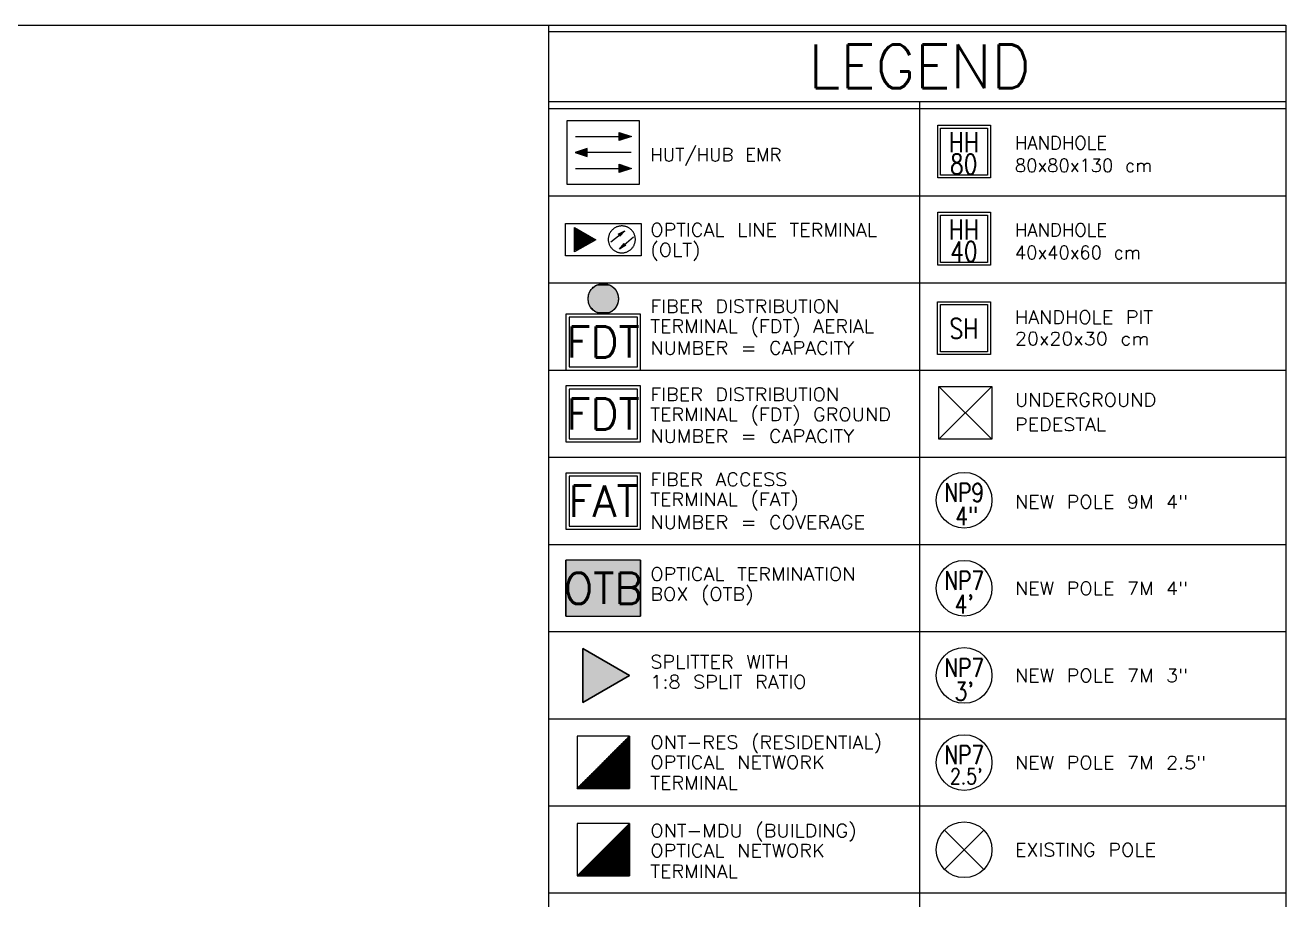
# Model space of a CAD drawing. Extents: x 2091.8 to 2122.7, y 1552.4 to 1562.7.
# Drawn here: x 2119.197 to 2122.715, y 1560.271 to 1562.712 of the extents above; entities that cross this region are included whole.
import ezdxf
from ezdxf.enums import TextEntityAlignment as Align

# ---------------------------------------------------------------- set-up
doc = ezdxf.new("R2010")
doc.units = 0
doc.layers.get('0').update_dxf_attribs({"linetype": 'CONTINUOUS'})
for name, color, linetype in [('EXT_POLE', 1, 'CONTINUOUS'), ('FAT', 30, 'CONTINUOUS'), ('FDT', 1, 'CONTINUOUS'), ('HH_PIT_40X40X60_CM', 5, 'CONTINUOUS'), ('HH_PIT_80X80X130_CM', 5, 'CONTINUOUS'), ('HUB', 1, 'CONTINUOUS'), ('NEW_POLE_7M_2_5INCH', 212, 'CONTINUOUS'), ('NEW_POLE_7M_4_INCHES_', 3, 'CONTINUOUS'), ('NEW_POLE_9M_4INCH', 1, 'CONTINUOUS'), ('NEW_POLE_HC', 4, 'CONTINUOUS'), ('OLT', 1, 'CONTINUOUS'), ('OTB', 5, 'CONTINUOUS'), ('PEDESTAL', 3, 'CONTINUOUS'), ('SPLITER', 5, 'CONTINUOUS'), ('TITLE_BLOCK', 7, 'CONTINUOUS')]:
    doc.layers.add(name, color=color, linetype=linetype)
doc.styles.add('JUDUL', font='txt.shx', dxfattribs={"width": 0.8, "height": 2.5})
doc.styles.get("Standard").update_dxf_attribs({"font": 'txt.shx'})
doc.styles.add('TITLE_BLOCK_2', font='txt.shx')
doc.styles.add('TITLE_BLOCK_3', font='txt.shx')

# ---------------------------------------------------------------- blocks, each defined once
blk = doc.blocks.new('*X22')
at = {"color": 0}
for p, q in [((1.29, 0.96), (1.29, 1.6)), ((1.32, 0.97), (1.32, 1.59)), ((1.35, 0.98), (1.35, 1.58)), ((1.39, 0.99), (1.39, 1.57)), ((1.42, 1), (1.42, 1.56)), ((1.45, 1.01), (1.45, 1.55)), ((1.48, 1.02), (1.48, 1.54)), ((1.51, 1.03), (1.51, 1.53)), ((1.55, 1.04), (1.55, 1.52)), ((1.58, 1.05), (1.58, 1.51)), ((1.61, 1.06), (1.61, 1.49)), ((1.64, 1.07), (1.64, 1.48)), ((1.67, 1.08), (1.67, 1.47)), ((1.7, 1.09), (1.7, 1.46)), ((1.74, 1.1), (1.74, 1.45)), ((1.77, 1.11), (1.77, 1.44)), ((1.8, 1.12), (1.8, 1.43)), ((1.83, 1.13), (1.83, 1.42)), ((1.86, 1.14), (1.86, 1.41)), ((1.89, 1.16), (1.89, 1.4)), ((1.93, 1.17), (1.93, 1.39)), ((1.96, 1.18), (1.96, 1.38)), ((1.99, 1.19), (1.99, 1.37)), ((2.02, 1.2), (2.02, 1.36)), ((2.05, 1.21), (2.05, 1.35)), ((2.08, 1.22), (2.08, 1.33)), ((2.12, 1.23), (2.12, 1.32)), ((2.15, 1.24), (2.15, 1.31)), ((2.18, 1.25), (2.18, 1.3)), ((2.21, 1.26), (2.21, 1.29)), ((2.24, 1.27), (2.24, 1.28))]:
    blk.add_line(p, q, dxfattribs=at)
blk = doc.blocks.new('*X23')
at = {"color": 0}
for p, q in [((1.29, -1.6), (1.29, -0.96)), ((1.32, -1.59), (1.32, -0.97)), ((1.35, -1.58), (1.35, -0.98)), ((1.39, -1.57), (1.39, -0.99)), ((1.42, -1.56), (1.42, -1)), ((1.45, -1.55), (1.45, -1.01)), ((1.48, -1.54), (1.48, -1.02)), ((1.51, -1.53), (1.51, -1.03)), ((1.55, -1.52), (1.55, -1.04)), ((1.58, -1.51), (1.58, -1.05)), ((1.61, -1.5), (1.61, -1.06)), ((1.64, -1.49), (1.64, -1.08)), ((1.67, -1.48), (1.67, -1.09)), ((1.7, -1.47), (1.7, -1.1)), ((1.74, -1.46), (1.74, -1.11)), ((1.77, -1.45), (1.77, -1.12)), ((1.8, -1.44), (1.8, -1.13)), ((1.83, -1.42), (1.83, -1.14)), ((1.86, -1.41), (1.86, -1.15)), ((1.89, -1.4), (1.89, -1.16)), ((1.93, -1.39), (1.93, -1.17)), ((1.96, -1.38), (1.96, -1.18)), ((1.99, -1.37), (1.99, -1.19)), ((2.02, -1.36), (2.02, -1.2)), ((2.05, -1.35), (2.05, -1.21)), ((2.08, -1.34), (2.08, -1.22)), ((2.12, -1.33), (2.12, -1.24)), ((2.15, -1.32), (2.15, -1.25)), ((2.18, -1.31), (2.18, -1.26)), ((2.21, -1.3), (2.21, -1.27)), ((2.24, -1.29), (2.24, -1.28))]:
    blk.add_line(p, q, dxfattribs=at)
blk = doc.blocks.new('*X24')
at = {"color": 0}
for p, q in [((-2.23, -0.01), (-2.23, 0.01)), ((-2.2, -0.02), (-2.2, 0.02)), ((-2.17, -0.03), (-2.17, 0.03)), ((-2.14, -0.04), (-2.14, 0.04)), ((-2.11, -0.05), (-2.11, 0.05)), ((-2.07, -0.06), (-2.07, 0.06)), ((-2.04, -0.07), (-2.04, 0.07)), ((-2.01, -0.08), (-2.01, 0.09)), ((-1.98, -0.09), (-1.98, 0.1)), ((-1.95, -0.1), (-1.95, 0.11)), ((-1.92, -0.11), (-1.92, 0.12)), ((-1.88, -0.12), (-1.88, 0.13)), ((-1.85, -0.13), (-1.85, 0.14)), ((-1.82, -0.14), (-1.82, 0.15)), ((-1.79, -0.15), (-1.79, 0.16)), ((-1.76, -0.16), (-1.76, 0.17)), ((-1.73, -0.17), (-1.73, 0.18)), ((-1.69, -0.18), (-1.69, 0.19)), ((-1.66, -0.2), (-1.66, 0.2)), ((-1.63, -0.21), (-1.63, 0.21)), ((-1.6, -0.22), (-1.6, 0.22)), ((-1.57, -0.23), (-1.57, 0.23)), ((-1.53, -0.24), (-1.53, 0.24)), ((-1.5, -0.25), (-1.5, 0.26)), ((-1.47, -0.26), (-1.47, 0.27)), ((-1.44, -0.27), (-1.44, 0.28)), ((-1.41, -0.28), (-1.41, 0.29)), ((-1.38, -0.29), (-1.38, 0.3)), ((-1.34, -0.3), (-1.34, 0.31)), ((-1.31, -0.31), (-1.31, 0.32))]:
    blk.add_line(p, q, dxfattribs=at)
blk = doc.blocks.new('HUT-HUB')
at = {"color": 0, "linetype": 'ByBlock'}
for p, q in [((-2.23, 1.27), (1.28, 1.27)), ((2.23, 0), (-1.28, 0)), ((-2.23, -1.28), (1.28, -1.28))]:
    blk.add_line(p, q, dxfattribs=at)
at = {"color": 0, "linetype": 'ByBlock', "flags": 128}
blk.add_lwpolyline([(-2.89, 2.57), (2.89, 2.57), (2.89, -2.57), (-2.89, -2.57), (-2.89, 2.57)], dxfattribs=at)
at = {"color": 0, "linetype": 'ByBlock'}
for points in [[(1.28, 0.96), (1.28, 1.6), (2.26, 1.27)], [(-1.28, -0.32), (-1.28, 0.33), (-2.26, 0)], [(1.28, -1.6), (1.28, -0.95), (2.26, -1.28)]]:
    blk.add_lwpolyline(points, close=True, dxfattribs=at)
at = {"color": 0, "linetype": 'CONTINUOUS'}
for name in ['*X22', '*X24', '*X23']:
    blk.add_blockref(name, (0, 0), dxfattribs=at)
blk = doc.blocks.new('*U93')
at = {"layer": 'OTB', "linetype": 'CONTINUOUS'}
for p, q in [((2151.1532, 1560.8955), (2151.1532, 1561.156)), ((2151.5005, 1561.156), (2151.5005, 1560.8955))]:
    blk.add_line(p, q, dxfattribs=at)
at = {"layer": 'OTB', "linetype": 'CONTINUOUS', "extrusion": (0, 0, -1)}
for points in [[(-2151.1532, 1561.156), (-2151.5005, 1560.8955), (-2151.1532, 1560.8955)], [(-2151.1532, 1561.156), (-2151.5005, 1561.156), (-2151.5005, 1560.8955)]]:
    blk.add_solid(points, dxfattribs=at)
blk = doc.blocks.new('OLT-SUB_2')
at = {"color": 0, "linetype": 'ByBlock'}
for p, q in [((-2.22, -2.47), (-2.22, 2.51)), ((-1.99, -2.34), (-1.99, 2.38)), ((-1.79, -2.22), (-1.79, 2.27)), ((-1.59, -2.11), (-1.6, 2.15)), ((-1.37, -1.98), (-1.37, 2.03)), ((-1.15, -1.85), (-1.15, 1.9)), ((-0.91, -1.72), (-0.91, 1.77)), ((-0.7, -1.59), (-0.7, 1.64)), ((-0.49, -1.47), (-0.49, 1.52)), ((-0.27, -1.35), (-0.27, 1.4)), ((-0.01, -1.2), (-0.01, 1.25)), ((0.24, -1.06), (0.24, 1.11)), ((0.5, -0.9), (0.5, 0.96)), ((0.73, -0.77), (0.73, 0.82)), ((0.98, -0.63), (0.98, 0.68)), ((1.19, -0.51), (1.19, 0.56)), ((1.43, -0.37), (1.43, 0.43)), ((1.62, -0.26), (1.62, 0.32)), ((1.82, -0.14), (1.82, 0.2))]:
    blk.add_line(p, q, dxfattribs=at)
at = {"color": 0, "linetype": 'ByBlock', "flags": 128}
for points in [[(-2.66, -3.05), (-2.66, 3.05), (2.66, 0), (-2.66, -3.05)], [(-2.42, -2.59), (-2.43, 2.63), (2.12, 0.03), (-2.42, -2.59)], [(-2.42, -2.59), (-2.43, 2.63), (2.12, 0.03), (-2.42, -2.59)]]:
    blk.add_lwpolyline(points, dxfattribs=at)
blk = doc.blocks.new('OLT-SUB')
at = {"color": 0, "linetype": 'ByBlock', "flags": 128}
for points in [[(-2.77, -0.62), (0.75, 2.18), (-0.5, 0.82), (-0.4, 1.27), (-0.88, 1.28), (0.75, 2.18)], [(2.92, 0.55), (-0.61, -2.45), (0.59, -1.03), (0.5, -1.5), (0.99, -1.48), (-0.61, -2.45)]]:
    blk.add_lwpolyline(points, dxfattribs=at)
at = {"color": 0, "linetype": 'ByBlock'}
blk.add_polyline3d([(-3.39, 0, 0), (-3.39, -0.17, 0), (-3.38, -0.33, 0), (-3.36, -0.49, 0), (-3.33, -0.66, 0), (-3.29, -0.82, 0), (-3.25, -0.98, 0), (-3.19, -1.14, 0), (-3.13, -1.29, 0), (-3.07, -1.44, 0), (-2.99, -1.59, 0), (-2.91, -1.73, 0), (-2.82, -1.87, 0), (-2.72, -2.01, 0), (-2.62, -2.14, 0), (-2.51, -2.26, 0), (-2.4, -2.38, 0), (-2.28, -2.5, 0), (-2.15, -2.6, 0), (-2.02, -2.71, 0), (-1.88, -2.8, 0), (-1.74, -2.89, 0), (-1.6, -2.97, 0), (-1.45, -3.05, 0), (-1.3, -3.11, 0), (-1.14, -3.17, 0), (-0.98, -3.22, 0), (-0.82, -3.27, 0), (-0.66, -3.3, 0), (-0.5, -3.33, 0), (-0.33, -3.35, 0), (-0.17, -3.36, 0), (0, -3.37, 0), (0.17, -3.36, 0), (0.33, -3.35, 0), (0.5, -3.33, 0), (0.66, -3.3, 0), (0.82, -3.27, 0), (0.98, -3.22, 0), (1.14, -3.17, 0), (1.3, -3.11, 0), (1.45, -3.05, 0), (1.6, -2.97, 0), (1.74, -2.89, 0), (1.88, -2.8, 0), (2.02, -2.71, 0), (2.15, -2.6, 0), (2.28, -2.5, 0), (2.4, -2.38, 0), (2.51, -2.26, 0), (2.62, -2.14, 0), (2.72, -2.01, 0), (2.82, -1.87, 0), (2.91, -1.73, 0), (2.99, -1.59, 0), (3.07, -1.44, 0), (3.13, -1.29, 0), (3.19, -1.14, 0), (3.24, -0.98, 0), (3.29, -0.82, 0), (3.33, -0.66, 0), (3.35, -0.49, 0), (3.37, -0.33, 0), (3.39, -0.17, 0), (3.39, 0, 0), (3.39, 0.16, 0), (3.37, 0.33, 0), (3.35, 0.49, 0), (3.33, 0.66, 0), (3.29, 0.82, 0), (3.24, 0.98, 0), (3.19, 1.13, 0), (3.13, 1.29, 0), (3.07, 1.44, 0), (2.99, 1.59, 0), (2.91, 1.73, 0), (2.82, 1.87, 0), (2.72, 2.01, 0), (2.62, 2.14, 0), (2.51, 2.26, 0), (2.4, 2.38, 0), (2.28, 2.5, 0), (2.15, 2.6, 0), (2.02, 2.71, 0), (1.88, 2.8, 0), (1.74, 2.89, 0), (1.6, 2.97, 0), (1.45, 3.04, 0), (1.3, 3.11, 0), (1.14, 3.17, 0), (0.98, 3.22, 0), (0.82, 3.27, 0), (0.66, 3.3, 0), (0.5, 3.33, 0), (0.33, 3.35, 0), (0.17, 3.36, 0), (0, 3.37, 0), (-0.17, 3.36, 0), (-0.33, 3.35, 0), (-0.5, 3.33, 0), (-0.66, 3.3, 0), (-0.82, 3.27, 0), (-0.98, 3.22, 0), (-1.14, 3.17, 0), (-1.3, 3.11, 0), (-1.45, 3.04, 0), (-1.6, 2.97, 0), (-1.74, 2.89, 0), (-1.88, 2.8, 0), (-2.02, 2.71, 0), (-2.15, 2.6, 0), (-2.28, 2.5, 0), (-2.4, 2.38, 0), (-2.51, 2.26, 0), (-2.62, 2.14, 0), (-2.72, 2.01, 0), (-2.82, 1.87, 0), (-2.91, 1.73, 0), (-2.99, 1.59, 0), (-3.07, 1.44, 0), (-3.13, 1.29, 0), (-3.19, 1.13, 0), (-3.25, 0.98, 0), (-3.29, 0.82, 0), (-3.33, 0.66, 0), (-3.36, 0.49, 0), (-3.38, 0.33, 0), (-3.39, 0.16, 0), (-3.39, 0, 0)], dxfattribs=at)
blk = doc.blocks.new('OLT')
at = {"color": 0, "linetype": 'ByBlock', "flags": 128}
blk.add_lwpolyline([(3.05, -1.29), (-3.04, -1.29), (-3.04, 1.29), (3.04, 1.3), (3.05, -1.29)], dxfattribs=at)
at = {"color": 0, "linetype": 'ByBlock', "xscale": 0.3209154630485656, "yscale": 0.3209154630531136, "zscale": 0.3209154630530908}
for name, p in [('OLT-SUB', (1.49, 0.02)), ('OLT-SUB_2', (-1.45, -0.01))]:
    blk.add_blockref(name, p, dxfattribs=at)
blk = doc.blocks.new('*U43')
at = {"layer": 'SPLITER', "color": 5, "linetype": 'CONTINUOUS'}
for p, q in [((0, 2.17), (3.75, 0)), ((0, 0), (0, 2.17)), ((3.75, 0), (0, -2.17)), ((0, -2.17), (0, 0))]:
    blk.add_line(p, q, dxfattribs=at)
at = {"layer": 'SPLITER', "color": 5, "linetype": 'CONTINUOUS', "extrusion": (0, 0, -1)}
for points in [[(0, 2.17), (-3.75, 0), (0, 0)], [(0, 0), (-3.75, 0), (0, -2.17)]]:
    blk.add_solid(points, dxfattribs=at)
blk = doc.blocks.new('*U44')
at = {"layer": 'SPLITER', "color": 2, "linetype": 'CONTINUOUS'}
for p, q in [((0, 2.17), (3.75, 0)), ((0, 0), (0, 2.17)), ((3.75, 0), (0, -2.17)), ((0, -2.17), (0, 0))]:
    blk.add_line(p, q, dxfattribs=at)
at = {"layer": 'SPLITER', "color": 2, "linetype": 'CONTINUOUS', "extrusion": (0, 0, -1)}
for points in [[(0, 2.17), (-3.75, 0), (0, 0)], [(0, 0), (-3.75, 0), (0, -2.17)]]:
    blk.add_solid(points, dxfattribs=at)
blk = doc.blocks.new('*U42')
at = {"layer": 'SPLITER', "color": 5, "linetype": 'ByBlock'}
blk.add_lwpolyline([(3.75, 0), (0, 2.17), (0, -2.17)], close=True, dxfattribs=at)
at = {"layer": 'SPLITER', "color": 2, "linetype": 'ByBlock'}
blk.add_lwpolyline([(3.75, 0), (0, 2.17), (0, -2.17)], close=True, dxfattribs=at)
at = {"layer": 'SPLITER', "color": 5, "linetype": 'CONTINUOUS'}
blk.add_blockref('*U43', (0, 0), dxfattribs=at)
at = {"layer": 'SPLITER', "color": 2, "linetype": 'CONTINUOUS'}
blk.add_blockref('*U44', (0, 0), dxfattribs=at)
blk = doc.blocks.new('*X39')
at = {"color": 0}
for p, q in [((2.04, -2.1), (2.04, 2.04)), ((2.07, -2.1), (2.07, 2.07)), ((1.02, -2.1), (1.02, 1.02)), ((1.05, -2.1), (1.05, 1.05)), ((1.09, -2.1), (1.09, 1.09)), ((1.12, -2.1), (1.12, 1.12)), ((1.15, -2.1), (1.15, 1.15)), ((1.18, -2.1), (1.18, 1.18)), ((1.21, -2.1), (1.21, 1.21)), ((1.24, -2.1), (1.24, 1.24)), ((1.28, -2.1), (1.28, 1.28)), ((1.31, -2.1), (1.31, 1.31)), ((1.34, -2.1), (1.34, 1.34)), ((1.37, -2.1), (1.37, 1.37)), ((1.4, -2.1), (1.4, 1.4)), ((1.43, -2.1), (1.43, 1.43)), ((1.47, -2.1), (1.47, 1.47)), ((1.5, -2.1), (1.5, 1.5)), ((1.53, -2.1), (1.53, 1.53)), ((1.56, -2.1), (1.56, 1.56)), ((1.59, -2.1), (1.59, 1.59)), ((1.63, -2.1), (1.63, 1.63)), ((1.66, -2.1), (1.66, 1.66)), ((1.69, -2.1), (1.69, 1.69)), ((1.72, -2.1), (1.72, 1.72)), ((1.75, -2.1), (1.75, 1.75)), ((1.78, -2.1), (1.78, 1.78)), ((1.82, -2.1), (1.82, 1.82)), ((1.85, -2.1), (1.85, 1.85)), ((1.88, -2.1), (1.88, 1.88)), ((1.91, -2.1), (1.91, 1.91)), ((1.94, -2.1), (1.94, 1.94)), ((1.97, -2.1), (1.97, 1.97)), ((2.01, -2.1), (2.01, 2.01)), ((0.01, -2.1), (0.01, 0.01)), ((0.04, -2.1), (0.04, 0.04)), ((0.07, -2.1), (0.07, 0.07)), ((0.1, -2.1), (0.1, 0.1)), ((0.13, -2.1), (0.13, 0.13)), ((0.16, -2.1), (0.16, 0.16)), ((0.2, -2.1), (0.2, 0.2)), ((0.23, -2.1), (0.23, 0.23)), ((0.26, -2.1), (0.26, 0.26)), ((0.29, -2.1), (0.29, 0.29)), ((0.32, -2.1), (0.32, 0.32)), ((0.36, -2.1), (0.36, 0.36)), ((0.39, -2.1), (0.39, 0.39)), ((0.42, -2.1), (0.42, 0.42)), ((0.45, -2.1), (0.45, 0.45)), ((0.48, -2.1), (0.48, 0.48)), ((0.51, -2.1), (0.51, 0.51)), ((0.55, -2.1), (0.55, 0.55)), ((0.58, -2.1), (0.58, 0.58)), ((0.61, -2.1), (0.61, 0.61)), ((0.64, -2.1), (0.64, 0.64)), ((0.67, -2.1), (0.67, 0.67)), ((0.7, -2.1), (0.7, 0.7)), ((0.74, -2.1), (0.74, 0.74)), ((0.77, -2.1), (0.77, 0.77)), ((0.8, -2.1), (0.8, 0.8)), ((0.83, -2.1), (0.83, 0.83)), ((0.86, -2.1), (0.86, 0.86)), ((0.9, -2.1), (0.9, 0.9)), ((0.93, -2.1), (0.93, 0.93)), ((0.96, -2.1), (0.96, 0.96)), ((0.99, -2.1), (0.99, 0.99)), ((-1.01, -2.1), (-1.01, -1.01)), ((-0.98, -2.1), (-0.98, -0.98)), ((-0.95, -2.1), (-0.95, -0.95)), ((-0.91, -2.1), (-0.91, -0.91)), ((-0.88, -2.1), (-0.88, -0.88)), ((-0.85, -2.1), (-0.85, -0.85)), ((-0.82, -2.1), (-0.82, -0.82)), ((-0.79, -2.1), (-0.79, -0.79)), ((-0.76, -2.1), (-0.76, -0.76)), ((-0.72, -2.1), (-0.72, -0.72)), ((-0.69, -2.1), (-0.69, -0.69)), ((-0.66, -2.1), (-0.66, -0.66)), ((-0.63, -2.1), (-0.63, -0.63)), ((-0.6, -2.1), (-0.6, -0.6)), ((-0.57, -2.1), (-0.57, -0.57)), ((-0.53, -2.1), (-0.53, -0.53)), ((-0.5, -2.1), (-0.5, -0.5)), ((-0.47, -2.1), (-0.47, -0.47)), ((-0.44, -2.1), (-0.44, -0.44)), ((-0.41, -2.1), (-0.41, -0.41)), ((-0.37, -2.1), (-0.37, -0.37)), ((-0.34, -2.1), (-0.34, -0.34)), ((-0.31, -2.1), (-0.31, -0.31)), ((-0.28, -2.1), (-0.28, -0.28)), ((-0.25, -2.1), (-0.25, -0.25)), ((-0.22, -2.1), (-0.22, -0.22)), ((-0.18, -2.1), (-0.18, -0.18)), ((-0.15, -2.1), (-0.15, -0.15)), ((-0.12, -2.1), (-0.12, -0.12)), ((-0.09, -2.1), (-0.09, -0.09)), ((-0.06, -2.1), (-0.06, -0.06)), ((-0.03, -2.1), (-0.03, -0.03)), ((-1.99, -2.1), (-1.99, -1.99)), ((-1.96, -2.1), (-1.96, -1.96)), ((-1.93, -2.1), (-1.93, -1.93)), ((-1.9, -2.1), (-1.9, -1.9)), ((-1.87, -2.1), (-1.87, -1.87)), ((-1.84, -2.1), (-1.84, -1.84)), ((-1.8, -2.1), (-1.8, -1.8)), ((-1.77, -2.1), (-1.77, -1.77)), ((-1.74, -2.1), (-1.74, -1.74)), ((-1.71, -2.1), (-1.71, -1.71)), ((-1.68, -2.1), (-1.68, -1.68)), ((-1.64, -2.1), (-1.64, -1.64)), ((-1.61, -2.1), (-1.61, -1.61)), ((-1.58, -2.1), (-1.58, -1.58)), ((-1.55, -2.1), (-1.55, -1.55)), ((-1.52, -2.1), (-1.52, -1.52)), ((-1.49, -2.1), (-1.49, -1.49)), ((-1.45, -2.1), (-1.45, -1.45)), ((-1.42, -2.1), (-1.42, -1.42)), ((-1.39, -2.1), (-1.39, -1.39)), ((-1.36, -2.1), (-1.36, -1.36)), ((-1.33, -2.1), (-1.33, -1.33)), ((-1.3, -2.1), (-1.3, -1.3)), ((-1.26, -2.1), (-1.26, -1.26)), ((-1.23, -2.1), (-1.23, -1.23)), ((-1.2, -2.1), (-1.2, -1.2)), ((-1.17, -2.1), (-1.17, -1.17)), ((-1.14, -2.1), (-1.14, -1.14)), ((-1.11, -2.1), (-1.11, -1.11)), ((-1.07, -2.1), (-1.07, -1.07)), ((-1.04, -2.1), (-1.04, -1.04)), ((-2.09, -2.1), (-2.09, -2.09)), ((-2.06, -2.1), (-2.06, -2.06)), ((-2.03, -2.1), (-2.03, -2.03))]:
    blk.add_line(p, q, dxfattribs=at)
blk = doc.blocks.new('*U38')
at = {"color": 0, "linetype": 'ByBlock'}
for points in [[(-2.1, -2.1), (2.1, -2.1), (2.1, 2.1), (-2.1, 2.1)], [(-2.1, -2.1), (2.1, 2.1), (2.1, -2.1)]]:
    blk.add_lwpolyline(points, close=True, dxfattribs=at)
at = {"color": 0, "linetype": 'CONTINUOUS'}
blk.add_blockref('*X39', (0, 0), dxfattribs=at)
blk = doc.blocks.new('*X41')
at = {"color": 0}
for p, q in [((2.04, -2.1), (2.04, 2.04)), ((2.07, -2.1), (2.07, 2.07)), ((1.02, -2.1), (1.02, 1.02)), ((1.05, -2.1), (1.05, 1.05)), ((1.09, -2.1), (1.09, 1.09)), ((1.12, -2.1), (1.12, 1.12)), ((1.15, -2.1), (1.15, 1.15)), ((1.18, -2.1), (1.18, 1.18)), ((1.21, -2.1), (1.21, 1.21)), ((1.24, -2.1), (1.24, 1.24)), ((1.28, -2.1), (1.28, 1.28)), ((1.31, -2.1), (1.31, 1.31)), ((1.34, -2.1), (1.34, 1.34)), ((1.37, -2.1), (1.37, 1.37)), ((1.4, -2.1), (1.4, 1.4)), ((1.43, -2.1), (1.43, 1.43)), ((1.47, -2.1), (1.47, 1.47)), ((1.5, -2.1), (1.5, 1.5)), ((1.53, -2.1), (1.53, 1.53)), ((1.56, -2.1), (1.56, 1.56)), ((1.59, -2.1), (1.59, 1.59)), ((1.63, -2.1), (1.63, 1.63)), ((1.66, -2.1), (1.66, 1.66)), ((1.69, -2.1), (1.69, 1.69)), ((1.72, -2.1), (1.72, 1.72)), ((1.75, -2.1), (1.75, 1.75)), ((1.78, -2.1), (1.78, 1.78)), ((1.82, -2.1), (1.82, 1.82)), ((1.85, -2.1), (1.85, 1.85)), ((1.88, -2.1), (1.88, 1.88)), ((1.91, -2.1), (1.91, 1.91)), ((1.94, -2.1), (1.94, 1.94)), ((1.97, -2.1), (1.97, 1.97)), ((2.01, -2.1), (2.01, 2.01)), ((0.01, -2.1), (0.01, 0.01)), ((0.04, -2.1), (0.04, 0.04)), ((0.07, -2.1), (0.07, 0.07)), ((0.1, -2.1), (0.1, 0.1)), ((0.13, -2.1), (0.13, 0.13)), ((0.16, -2.1), (0.16, 0.16)), ((0.2, -2.1), (0.2, 0.2)), ((0.23, -2.1), (0.23, 0.23)), ((0.26, -2.1), (0.26, 0.26)), ((0.29, -2.1), (0.29, 0.29)), ((0.32, -2.1), (0.32, 0.32)), ((0.36, -2.1), (0.36, 0.36)), ((0.39, -2.1), (0.39, 0.39)), ((0.42, -2.1), (0.42, 0.42)), ((0.45, -2.1), (0.45, 0.45)), ((0.48, -2.1), (0.48, 0.48)), ((0.51, -2.1), (0.51, 0.51)), ((0.55, -2.1), (0.55, 0.55)), ((0.58, -2.1), (0.58, 0.58)), ((0.61, -2.1), (0.61, 0.61)), ((0.64, -2.1), (0.64, 0.64)), ((0.67, -2.1), (0.67, 0.67)), ((0.7, -2.1), (0.7, 0.7)), ((0.74, -2.1), (0.74, 0.74)), ((0.77, -2.1), (0.77, 0.77)), ((0.8, -2.1), (0.8, 0.8)), ((0.83, -2.1), (0.83, 0.83)), ((0.86, -2.1), (0.86, 0.86)), ((0.9, -2.1), (0.9, 0.9)), ((0.93, -2.1), (0.93, 0.93)), ((0.96, -2.1), (0.96, 0.96)), ((0.99, -2.1), (0.99, 0.99)), ((-1.01, -2.1), (-1.01, -1.01)), ((-0.98, -2.1), (-0.98, -0.98)), ((-0.95, -2.1), (-0.95, -0.95)), ((-0.91, -2.1), (-0.91, -0.91)), ((-0.88, -2.1), (-0.88, -0.88)), ((-0.85, -2.1), (-0.85, -0.85)), ((-0.82, -2.1), (-0.82, -0.82)), ((-0.79, -2.1), (-0.79, -0.79)), ((-0.76, -2.1), (-0.76, -0.76)), ((-0.72, -2.1), (-0.72, -0.72)), ((-0.69, -2.1), (-0.69, -0.69)), ((-0.66, -2.1), (-0.66, -0.66)), ((-0.63, -2.1), (-0.63, -0.63)), ((-0.6, -2.1), (-0.6, -0.6)), ((-0.57, -2.1), (-0.57, -0.57)), ((-0.53, -2.1), (-0.53, -0.53)), ((-0.5, -2.1), (-0.5, -0.5)), ((-0.47, -2.1), (-0.47, -0.47)), ((-0.44, -2.1), (-0.44, -0.44)), ((-0.41, -2.1), (-0.41, -0.41)), ((-0.37, -2.1), (-0.37, -0.37)), ((-0.34, -2.1), (-0.34, -0.34)), ((-0.31, -2.1), (-0.31, -0.31)), ((-0.28, -2.1), (-0.28, -0.28)), ((-0.25, -2.1), (-0.25, -0.25)), ((-0.22, -2.1), (-0.22, -0.22)), ((-0.18, -2.1), (-0.18, -0.18)), ((-0.15, -2.1), (-0.15, -0.15)), ((-0.12, -2.1), (-0.12, -0.12)), ((-0.09, -2.1), (-0.09, -0.09)), ((-0.06, -2.1), (-0.06, -0.06)), ((-0.03, -2.1), (-0.03, -0.03)), ((-1.99, -2.1), (-1.99, -1.99)), ((-1.96, -2.1), (-1.96, -1.96)), ((-1.93, -2.1), (-1.93, -1.93)), ((-1.9, -2.1), (-1.9, -1.9)), ((-1.87, -2.1), (-1.87, -1.87)), ((-1.84, -2.1), (-1.84, -1.84)), ((-1.8, -2.1), (-1.8, -1.8)), ((-1.77, -2.1), (-1.77, -1.77)), ((-1.74, -2.1), (-1.74, -1.74)), ((-1.71, -2.1), (-1.71, -1.71)), ((-1.68, -2.1), (-1.68, -1.68)), ((-1.64, -2.1), (-1.64, -1.64)), ((-1.61, -2.1), (-1.61, -1.61)), ((-1.58, -2.1), (-1.58, -1.58)), ((-1.55, -2.1), (-1.55, -1.55)), ((-1.52, -2.1), (-1.52, -1.52)), ((-1.49, -2.1), (-1.49, -1.49)), ((-1.45, -2.1), (-1.45, -1.45)), ((-1.42, -2.1), (-1.42, -1.42)), ((-1.39, -2.1), (-1.39, -1.39)), ((-1.36, -2.1), (-1.36, -1.36)), ((-1.33, -2.1), (-1.33, -1.33)), ((-1.3, -2.1), (-1.3, -1.3)), ((-1.26, -2.1), (-1.26, -1.26)), ((-1.23, -2.1), (-1.23, -1.23)), ((-1.2, -2.1), (-1.2, -1.2)), ((-1.17, -2.1), (-1.17, -1.17)), ((-1.14, -2.1), (-1.14, -1.14)), ((-1.11, -2.1), (-1.11, -1.11)), ((-1.07, -2.1), (-1.07, -1.07)), ((-1.04, -2.1), (-1.04, -1.04)), ((-2.09, -2.1), (-2.09, -2.09)), ((-2.06, -2.1), (-2.06, -2.06)), ((-2.03, -2.1), (-2.03, -2.03))]:
    blk.add_line(p, q, dxfattribs=at)
blk = doc.blocks.new('*U40')
at = {"color": 0, "linetype": 'ByBlock'}
for points in [[(-2.1, -2.1), (2.1, -2.1), (2.1, 2.1), (-2.1, 2.1)], [(-2.1, -2.1), (2.1, 2.1), (2.1, -2.1)]]:
    blk.add_lwpolyline(points, close=True, dxfattribs=at)
at = {"color": 0, "linetype": 'CONTINUOUS'}
blk.add_blockref('*X41', (0, 0), dxfattribs=at)
blk = doc.blocks.new('*U94')
at = {"layer": 'FDT', "linetype": 'CONTINUOUS'}
for p, q in [((2151.259, 1562.3914), (2151.2615, 1562.3977)), ((2151.2615, 1562.3977), (2151.264, 1562.4039)), ((2151.264, 1562.4039), (2151.2677, 1562.4097)), ((2151.2677, 1562.4097), (2151.2712, 1562.4152)), ((2151.2712, 1562.4152), (2151.2761, 1562.4203)), ((2151.2761, 1562.4203), (2151.2805, 1562.4249)), ((2151.2805, 1562.4249), (2151.2864, 1562.4291)), ((2151.2864, 1562.4291), (2151.2915, 1562.4327)), ((2151.2915, 1562.4327), (2151.2982, 1562.4358)), ((2151.2982, 1562.4358), (2151.3037, 1562.4383)), ((2151.3037, 1562.4383), (2151.3115, 1562.4402)), ((2151.3115, 1562.4402), (2151.3168, 1562.4415)), ((2151.3168, 1562.4415), (2151.3302, 1562.4421)), ((2151.3302, 1562.4421), (2151.3346, 1562.4415)), ((2151.3346, 1562.4415), (2151.3435, 1562.4402)), ((2151.3435, 1562.4402), (2151.349, 1562.4383)), ((2151.349, 1562.4383), (2151.3562, 1562.4358)), ((2151.3562, 1562.4358), (2151.3615, 1562.4327)), ((2151.3615, 1562.4327), (2151.3678, 1562.4291)), ((2151.3678, 1562.4291), (2151.3726, 1562.4249)), ((2151.3726, 1562.4249), (2151.378, 1562.4203)), ((2151.378, 1562.4203), (2151.382, 1562.4152)), ((2151.382, 1562.4152), (2151.3863, 1562.4097)), ((2151.3863, 1562.4097), (2151.3893, 1562.4039)), ((2151.3893, 1562.4039), (2151.3925, 1562.3977)), ((2151.3925, 1562.3977), (2151.3943, 1562.3914)), ((2151.2564, 1562.3782), (2151.2577, 1562.3848)), ((2151.2564, 1562.3715), (2151.2564, 1562.3782)), ((2151.2564, 1562.3647), (2151.2564, 1562.3715)), ((2151.2577, 1562.3581), (2151.2564, 1562.3647)), ((2151.2577, 1562.3848), (2151.259, 1562.3914)), ((2151.259, 1562.3515), (2151.2577, 1562.3581)), ((2151.2615, 1562.3452), (2151.259, 1562.3515)), ((2151.264, 1562.3391), (2151.2615, 1562.3452)), ((2151.2677, 1562.3332), (2151.264, 1562.3391)), ((2151.3893, 1562.3391), (2151.3863, 1562.3332)), ((2151.3925, 1562.3452), (2151.3893, 1562.3391)), ((2151.3943, 1562.3515), (2151.3925, 1562.3452)), ((2151.3943, 1562.3914), (2151.3963, 1562.3848)), ((2151.3963, 1562.3581), (2151.3943, 1562.3515)), ((2151.3963, 1562.3848), (2151.3969, 1562.3782)), ((2151.3969, 1562.3647), (2151.3963, 1562.3581)), ((2151.3969, 1562.3782), (2151.3975, 1562.3715)), ((2151.3975, 1562.3715), (2151.3969, 1562.3647)), ((2151.2712, 1562.3278), (2151.2677, 1562.3332)), ((2151.2761, 1562.3227), (2151.2712, 1562.3278)), ((2151.2805, 1562.318), (2151.2761, 1562.3227)), ((2151.2864, 1562.3139), (2151.2805, 1562.318)), ((2151.2915, 1562.3102), (2151.2864, 1562.3139)), ((2151.2982, 1562.3071), (2151.2915, 1562.3102)), ((2151.3037, 1562.3046), (2151.2982, 1562.3071)), ((2151.3115, 1562.3028), (2151.3037, 1562.3046)), ((2151.3168, 1562.3015), (2151.3115, 1562.3028)), ((2151.3302, 1562.3008), (2151.3168, 1562.3015)), ((2151.3346, 1562.3015), (2151.3302, 1562.3008)), ((2151.3435, 1562.3028), (2151.3346, 1562.3015)), ((2151.349, 1562.3046), (2151.3435, 1562.3028)), ((2151.3562, 1562.3071), (2151.349, 1562.3046)), ((2151.3615, 1562.3102), (2151.3562, 1562.3071)), ((2151.3678, 1562.3139), (2151.3615, 1562.3102)), ((2151.3726, 1562.318), (2151.3678, 1562.3139)), ((2151.378, 1562.3227), (2151.3726, 1562.318)), ((2151.382, 1562.3278), (2151.378, 1562.3227)), ((2151.3863, 1562.3332), (2151.382, 1562.3278))]:
    blk.add_line(p, q, dxfattribs=at)
at = {"layer": 'FDT', "linetype": 'CONTINUOUS', "extrusion": (0, 0, -1)}
for points in [[(-2151.2615, 1562.3977), (-2151.3943, 1562.3914), (-2151.259, 1562.3914)], [(-2151.264, 1562.4039), (-2151.3925, 1562.3977), (-2151.2615, 1562.3977)], [(-2151.2615, 1562.3977), (-2151.3925, 1562.3977), (-2151.3943, 1562.3914)], [(-2151.2677, 1562.4097), (-2151.3893, 1562.4039), (-2151.264, 1562.4039)], [(-2151.264, 1562.4039), (-2151.3893, 1562.4039), (-2151.3925, 1562.3977)], [(-2151.2712, 1562.4152), (-2151.3863, 1562.4097), (-2151.2677, 1562.4097)], [(-2151.2677, 1562.4097), (-2151.3863, 1562.4097), (-2151.3893, 1562.4039)], [(-2151.2761, 1562.4203), (-2151.382, 1562.4152), (-2151.2712, 1562.4152)], [(-2151.2712, 1562.4152), (-2151.382, 1562.4152), (-2151.3863, 1562.4097)], [(-2151.2805, 1562.4249), (-2151.378, 1562.4203), (-2151.2761, 1562.4203)], [(-2151.2761, 1562.4203), (-2151.378, 1562.4203), (-2151.382, 1562.4152)], [(-2151.2864, 1562.4291), (-2151.3726, 1562.4249), (-2151.2805, 1562.4249)], [(-2151.2805, 1562.4249), (-2151.3726, 1562.4249), (-2151.378, 1562.4203)], [(-2151.2915, 1562.4327), (-2151.3678, 1562.4291), (-2151.2864, 1562.4291)], [(-2151.2864, 1562.4291), (-2151.3678, 1562.4291), (-2151.3726, 1562.4249)], [(-2151.2982, 1562.4358), (-2151.3615, 1562.4327), (-2151.2915, 1562.4327)], [(-2151.2915, 1562.4327), (-2151.3615, 1562.4327), (-2151.3678, 1562.4291)], [(-2151.3037, 1562.4383), (-2151.3562, 1562.4358), (-2151.2982, 1562.4358)], [(-2151.2982, 1562.4358), (-2151.3562, 1562.4358), (-2151.3615, 1562.4327)], [(-2151.3115, 1562.4402), (-2151.349, 1562.4383), (-2151.3037, 1562.4383)], [(-2151.3037, 1562.4383), (-2151.349, 1562.4383), (-2151.3562, 1562.4358)], [(-2151.3168, 1562.4415), (-2151.3435, 1562.4402), (-2151.3115, 1562.4402)], [(-2151.3115, 1562.4402), (-2151.3435, 1562.4402), (-2151.349, 1562.4383)], [(-2151.3302, 1562.4421), (-2151.3346, 1562.4415), (-2151.3168, 1562.4415)], [(-2151.3168, 1562.4415), (-2151.3346, 1562.4415), (-2151.3435, 1562.4402)], [(-2151.2577, 1562.3848), (-2151.3969, 1562.3782), (-2151.2564, 1562.3782)], [(-2151.2564, 1562.3782), (-2151.3975, 1562.3715), (-2151.2564, 1562.3715)], [(-2151.2564, 1562.3782), (-2151.3969, 1562.3782), (-2151.3975, 1562.3715)], [(-2151.2564, 1562.3715), (-2151.3969, 1562.3647), (-2151.2564, 1562.3647)], [(-2151.2564, 1562.3715), (-2151.3975, 1562.3715), (-2151.3969, 1562.3647)], [(-2151.2564, 1562.3647), (-2151.3963, 1562.3581), (-2151.2577, 1562.3581)], [(-2151.2564, 1562.3647), (-2151.3969, 1562.3647), (-2151.3963, 1562.3581)], [(-2151.259, 1562.3914), (-2151.3963, 1562.3848), (-2151.2577, 1562.3848)], [(-2151.2577, 1562.3848), (-2151.3963, 1562.3848), (-2151.3969, 1562.3782)], [(-2151.2577, 1562.3581), (-2151.3943, 1562.3515), (-2151.259, 1562.3515)], [(-2151.2577, 1562.3581), (-2151.3963, 1562.3581), (-2151.3943, 1562.3515)], [(-2151.259, 1562.3914), (-2151.3943, 1562.3914), (-2151.3963, 1562.3848)], [(-2151.259, 1562.3515), (-2151.3925, 1562.3452), (-2151.2615, 1562.3452)], [(-2151.259, 1562.3515), (-2151.3943, 1562.3515), (-2151.3925, 1562.3452)], [(-2151.2615, 1562.3452), (-2151.3893, 1562.3391), (-2151.264, 1562.3391)], [(-2151.2615, 1562.3452), (-2151.3925, 1562.3452), (-2151.3893, 1562.3391)], [(-2151.264, 1562.3391), (-2151.3863, 1562.3332), (-2151.2677, 1562.3332)], [(-2151.264, 1562.3391), (-2151.3893, 1562.3391), (-2151.3863, 1562.3332)], [(-2151.2677, 1562.3332), (-2151.382, 1562.3278), (-2151.2712, 1562.3278)], [(-2151.2677, 1562.3332), (-2151.3863, 1562.3332), (-2151.382, 1562.3278)], [(-2151.2712, 1562.3278), (-2151.378, 1562.3227), (-2151.2761, 1562.3227)], [(-2151.2712, 1562.3278), (-2151.382, 1562.3278), (-2151.378, 1562.3227)], [(-2151.2761, 1562.3227), (-2151.3726, 1562.318), (-2151.2805, 1562.318)], [(-2151.2761, 1562.3227), (-2151.378, 1562.3227), (-2151.3726, 1562.318)], [(-2151.2805, 1562.318), (-2151.3678, 1562.3139), (-2151.2864, 1562.3139)], [(-2151.2805, 1562.318), (-2151.3726, 1562.318), (-2151.3678, 1562.3139)], [(-2151.2864, 1562.3139), (-2151.3615, 1562.3102), (-2151.2915, 1562.3102)], [(-2151.2864, 1562.3139), (-2151.3678, 1562.3139), (-2151.3615, 1562.3102)], [(-2151.2915, 1562.3102), (-2151.3562, 1562.3071), (-2151.2982, 1562.3071)], [(-2151.2915, 1562.3102), (-2151.3615, 1562.3102), (-2151.3562, 1562.3071)], [(-2151.2982, 1562.3071), (-2151.349, 1562.3046), (-2151.3037, 1562.3046)], [(-2151.2982, 1562.3071), (-2151.3562, 1562.3071), (-2151.349, 1562.3046)], [(-2151.3037, 1562.3046), (-2151.3435, 1562.3028), (-2151.3115, 1562.3028)], [(-2151.3037, 1562.3046), (-2151.349, 1562.3046), (-2151.3435, 1562.3028)], [(-2151.3115, 1562.3028), (-2151.3346, 1562.3015), (-2151.3168, 1562.3015)], [(-2151.3115, 1562.3028), (-2151.3435, 1562.3028), (-2151.3346, 1562.3015)], [(-2151.3168, 1562.3015), (-2151.3346, 1562.3015), (-2151.3302, 1562.3008)]]:
    blk.add_solid(points, dxfattribs=at)

msp = doc.modelspace()

# ---------------------------------------------------------------- linework, layer by layer
for points in [[(2108.6425, 1562.7116), (2122.7153, 1562.7116), (2122.7153, 1552.7602)], [(2120.6586, 1558.8296), (2120.6586, 1559.0728), (2120.6586, 1559.316), (2120.6586, 1559.5593), (2120.6586, 1559.8025), (2120.6586, 1560.0457), (2120.6586, 1560.289), (2120.6586, 1560.5322), (2120.6586, 1560.7754), (2120.6586, 1561.0187), (2120.6586, 1561.2619), (2120.6586, 1561.5051), (2120.6586, 1561.7484), (2120.6586, 1561.9916), (2120.6586, 1562.2349), (2120.6586, 1562.4781)]]:
    msp.add_lwpolyline(points)
at = {"layer": 'EXT_POLE', "linetype": 'ByBlock'}
for points in [[(2121.7626, 1560.4655), (2121.8725, 1560.3556)], [(2121.7626, 1560.3556), (2121.8725, 1560.4655)]]:
    msp.add_lwpolyline(points, dxfattribs=at)
msp.add_circle((2121.8176, 1560.4106), 0.0777, dxfattribs=at)
at = {"layer": 'FAT', "flags": 128}
for points in [[(2120.7062, 1561.3053), (2120.9147, 1561.3053), (2120.9147, 1561.4617), (2120.7062, 1561.4617)], [(2120.7149, 1561.314), (2120.906, 1561.314), (2120.906, 1561.453), (2120.7149, 1561.453)]]:
    msp.add_lwpolyline(points, close=True, dxfattribs=at)
at = {"layer": 'FDT', "flags": 128}
for points in [[(2120.7062, 1561.7494), (2120.9147, 1561.7494), (2120.9147, 1561.9057), (2120.7062, 1561.9057)], [(2120.7149, 1561.7581), (2120.906, 1561.7581), (2120.906, 1561.897), (2120.7149, 1561.897)], [(2120.7062, 1561.5486), (2120.9147, 1561.5486), (2120.9147, 1561.7049), (2120.7062, 1561.7049)], [(2120.7149, 1561.5573), (2120.906, 1561.5573), (2120.906, 1561.6963), (2120.7149, 1561.6963)]]:
    msp.add_lwpolyline(points, close=True, dxfattribs=at)
at = {"layer": 'FDT'}
msp.add_circle((2120.8105, 1561.9482), 0.0424, dxfattribs=at)
at = {"layer": 'HH_PIT_40X40X60_CM', "linetype": 'ByBlock'}
for p, q in [((2121.7438, 1562.0423), (2121.7438, 1562.1896)), ((2121.7438, 1562.1896), (2121.8913, 1562.1896)), ((2121.7521, 1562.0499), (2121.7521, 1562.1815)), ((2121.7521, 1562.1815), (2121.883, 1562.1815)), ((2121.883, 1562.1815), (2121.883, 1562.0499)), ((2121.8913, 1562.1896), (2121.8913, 1562.0423)), ((2121.8913, 1562.0423), (2121.7438, 1562.0423)), ((2121.883, 1562.0499), (2121.7521, 1562.0499)), ((2121.7433, 1561.7926), (2121.7433, 1561.9399)), ((2121.7433, 1561.9399), (2121.8908, 1561.9399)), ((2121.7516, 1561.8002), (2121.7516, 1561.9318)), ((2121.7516, 1561.9318), (2121.8825, 1561.9318)), ((2121.8825, 1561.9318), (2121.8825, 1561.8002)), ((2121.8908, 1561.9399), (2121.8908, 1561.7926)), ((2121.8908, 1561.7926), (2121.7433, 1561.7926)), ((2121.8825, 1561.8002), (2121.7516, 1561.8002))]:
    msp.add_line(p, q, dxfattribs=at)
at = {"layer": 'HH_PIT_80X80X130_CM', "linetype": 'ByBlock'}
for p, q in [((2121.7438, 1562.2855), (2121.7438, 1562.4328)), ((2121.7438, 1562.4328), (2121.8913, 1562.4328)), ((2121.7521, 1562.2931), (2121.7521, 1562.4247)), ((2121.7521, 1562.4247), (2121.883, 1562.4247)), ((2121.883, 1562.4247), (2121.883, 1562.2931)), ((2121.8913, 1562.4328), (2121.8913, 1562.2855)), ((2121.8913, 1562.2855), (2121.7438, 1562.2855)), ((2121.883, 1562.2931), (2121.7521, 1562.2931))]:
    msp.add_line(p, q, dxfattribs=at)
at = {"layer": 'NEW_POLE_7M_2_5INCH', "linetype": 'ByBlock'}
msp.add_circle((2121.8176, 1560.6538), 0.0777, dxfattribs=at)
at = {"layer": 'NEW_POLE_7M_4_INCHES_', "linetype": 'ByBlock'}
msp.add_circle((2121.8176, 1561.1403), 0.0777, dxfattribs=at)
at = {"layer": 'NEW_POLE_9M_4INCH', "color": 1, "linetype": 'ByBlock'}
msp.add_circle((2121.8176, 1561.3861), 0.0777, dxfattribs=at)
at = {"layer": 'NEW_POLE_HC', "linetype": 'ByBlock'}
msp.add_circle((2121.8176, 1560.8971), 0.0777, dxfattribs=at)
at = {"layer": 'OTB', "flags": 128}
msp.add_lwpolyline([(2120.7062, 1561.0621), (2120.9147, 1561.0621), (2120.9147, 1561.2185), (2120.7062, 1561.2185)], close=True, dxfattribs=at)
at = {"layer": 'PEDESTAL', "linetype": 'ByBlock'}
for p, q in [((2121.747, 1561.5561), (2121.747, 1561.7034)), ((2121.747, 1561.7034), (2121.8945, 1561.7034)), ((2121.8945, 1561.7034), (2121.8945, 1561.5561)), ((2121.8945, 1561.5561), (2121.747, 1561.5561))]:
    msp.add_line(p, q, dxfattribs=at)
for points in [[(2121.747, 1561.7034), (2121.8945, 1561.5561)], [(2121.747, 1561.5561), (2121.8945, 1561.7034)]]:
    msp.add_lwpolyline(points, dxfattribs=at)
at = {"layer": 'TITLE_BLOCK'}
for p, q in [((2120.6586, 1552.7602), (2120.6586, 1562.7116)), ((2122.7153, 1562.6927), (2120.6586, 1562.6927)), ((2122.7153, 1562.4974), (2120.6586, 1562.4974)), ((2122.7153, 1562.4781), (2120.6586, 1562.4781)), ((2122.7153, 1562.2349), (2120.6586, 1562.2349)), ((2122.7153, 1561.9916), (2120.6586, 1561.9916)), ((2122.7153, 1561.7484), (2120.6586, 1561.7484)), ((2122.7153, 1561.5051), (2120.6586, 1561.5051)), ((2122.7153, 1561.2619), (2120.6586, 1561.2619)), ((2122.7153, 1561.0187), (2120.6586, 1561.0187)), ((2122.7153, 1560.7754), (2120.6586, 1560.7754)), ((2122.7153, 1560.5322), (2120.6586, 1560.5322)), ((2122.7153, 1560.289), (2120.6586, 1560.289))]:
    msp.add_line(p, q, dxfattribs=at)
at = {"layer": 'TITLE_BLOCK', "color": 7, "linetype": 'CONTINUOUS'}
msp.add_line((2121.6934, 1562.4974), (2121.6934, 1558.8296), dxfattribs=at)
at = {"layer": 'TITLE_BLOCK'}
msp.add_lwpolyline([(2122.7153, 1552.7602), (2108.6425, 1552.7602), (2108.6425, 1562.7116), (2122.7153, 1562.7116)], close=True, dxfattribs=at)

# ---------------------------------------------------------------- block references
at = {"xscale": 0.0347479074384481, "yscale": 0.0347479074384481, "zscale": 0.0347479074384481}
msp.add_blockref('*U42', (2120.7535, 1560.8971), dxfattribs=at)
at = {"layer": 'FDT', "linetype": 'CONTINUOUS', "xscale": 0.6003328939597643, "yscale": 0.6003328939597643, "zscale": 0.6003328939597643}
msp.add_blockref('*U94', (829.2982, 624.0052), dxfattribs=at)
at = {"layer": 'HUB', "xscale": 0.0347479074384481, "yscale": 0.0347479074384481, "zscale": 0.0347479074384481}
msp.add_blockref('HUT-HUB', (2120.8105, 1562.3565), dxfattribs=at)
at = {"layer": 'OLT', "xscale": 0.0347479074384481, "yscale": 0.0347479074384481, "zscale": 0.0347479074384481}
msp.add_blockref('OLT', (2120.8105, 1562.1132), dxfattribs=at)
at = {"layer": 'OTB', "linetype": 'CONTINUOUS', "xscale": 0.6003328939597643, "yscale": 0.6003328939597643, "zscale": 0.6003328939597643}
msp.add_blockref('*U93', (829.2982, 624.0052), dxfattribs=at)
at = {"layer": 'TITLE_BLOCK', "xscale": 0.0347479074384481, "yscale": 0.0347479074384481, "zscale": 0.0347479074384481}
for name, p in [('*U38', (2120.8105, 1560.6548)), ('*U40', (2120.8105, 1560.4106))]:
    msp.add_blockref(name, p, dxfattribs=at)

# ---------------------------------------------------------------- texts
at = {"layer": 'FAT', "color": 0, "flags": 2}
msp.add_attdef('FAT', text='16', height=0.08687, dxfattribs=at).set_placement((2120.8105, 1561.3835), align=Align.MIDDLE)
at = {"layer": 'FDT', "color": 0, "flags": 2}
for text, p in [('72', (2120.8105, 1561.8276)), ('144', (2120.8105, 1561.6268))]:
    msp.add_attdef('FDT', text=text, height=0.08687, dxfattribs=at).set_placement(p, align=Align.MIDDLE)
at = {"layer": 'HH_PIT_40X40X60_CM', "linetype": 'ByBlock', "style": 'TITLE_BLOCK_3', "width": 0.799081}
for s, p in [('HH', (2121.8164, 1562.1136)), ('40', (2121.8171, 1562.0525)), ('SH', (2121.8166, 1561.837))]:
    msp.add_text(s, height=0.05583, dxfattribs=at).set_placement(p, align=Align.CENTER)
at = {"layer": 'HH_PIT_80X80X130_CM', "linetype": 'ByBlock', "style": 'TITLE_BLOCK_3', "width": 0.799081}
for s, p in [('HH', (2121.8164, 1562.3569)), ('80', (2121.8164, 1562.2961))]:
    msp.add_text(s, height=0.05583, dxfattribs=at).set_placement(p, align=Align.CENTER)
at = {"layer": 'NEW_POLE_7M_2_5INCH', "linetype": 'ByBlock', "style": 'TITLE_BLOCK_3', "width": 0.799091}
for s, height, p in [('NP7', 0.0517, (2121.8176, 1560.6754)), ("2.5'", 0.04417, (2121.8236, 1560.6156))]:
    msp.add_text(s, height=height, dxfattribs=at).set_placement(p, align=Align.MIDDLE_CENTER)
at = {"layer": 'NEW_POLE_7M_4_INCHES_', "linetype": 'ByBlock', "style": 'TITLE_BLOCK_3', "width": 0.799091}
for s, p in [('NP7', (2121.8176, 1561.1618)), ("4'", (2121.8176, 1561.0961))]:
    msp.add_text(s, height=0.0517, dxfattribs=at).set_placement(p, align=Align.MIDDLE_CENTER)
at = {"layer": 'NEW_POLE_9M_4INCH', "color": 1, "linetype": 'ByBlock', "style": 'TITLE_BLOCK_3', "width": 0.799091}
for s, p in [('NP9', (2121.8176, 1561.4077)), ('4"', (2121.8248, 1561.3419))]:
    msp.add_text(s, height=0.0517, dxfattribs=at).set_placement(p, align=Align.MIDDLE_CENTER)
at = {"layer": 'NEW_POLE_HC', "linetype": 'ByBlock', "style": 'TITLE_BLOCK_3', "width": 0.799091}
for s, p in [('NP7', (2121.8176, 1560.9186)), ("3'", (2121.8176, 1560.8528))]:
    msp.add_text(s, height=0.0517, dxfattribs=at).set_placement(p, align=Align.MIDDLE_CENTER)
at = {"layer": 'OTB', "color": 0, "flags": 2}
msp.add_attdef('OTB', text='12', height=0.08687, dxfattribs=at).set_placement((2120.8105, 1561.1403), align=Align.MIDDLE)
at = {"layer": 'TITLE_BLOCK', "style": 'JUDUL'}
msp.add_text('LEGEND', height=0.12162, dxfattribs=at).set_placement((2121.6934, 1562.5966), align=Align.MIDDLE_CENTER)
at = {"layer": 'TITLE_BLOCK', "color": 7, "style": 'TITLE_BLOCK_2'}
for s, height, p in [('HANDHOLE', 0.03681, (2121.9594, 1562.3652)), ('HUT/HUB EMR', 0.036809, (2120.9419, 1562.3319)), ('80x80x130 cm', 0.036809, (2121.9594, 1562.3021)), ('HANDHOLE', 0.03681, (2121.9594, 1562.1219)), ('40x40x60 cm', 0.036809, (2121.9594, 1562.0589))]:
    msp.add_text(s, height=height, dxfattribs=at).set_placement(p)
at = {"layer": 'TITLE_BLOCK', "color": 7, "linetype": 'CONTINUOUS', "style": 'TITLE_BLOCK_2', "width": 1.06772}
for s, height, p in [('OPTICAL LINE TERMINAL', 0.036809, (2120.9418, 1562.1221)), ('(OLT)', 0.03681, (2120.9418, 1562.0663)), ('FIBER DISTRIBUTION', 0.036809, (2120.9419, 1561.9089)), ('TERMINAL (FDT) AERIAL', 0.036809, (2120.9419, 1561.8531)), ('HANDHOLE PIT', 0.036809, (2121.9593, 1561.8786)), ('20x20x30 cm', 0.036809, (2121.9593, 1561.8186)), ('NUMBER = CAPACITY', 0.036809, (2120.9419, 1561.7926)), ('FIBER DISTRIBUTION', 0.036809, (2120.9419, 1561.663)), ('UNDERGROUND', 0.036809, (2121.9594, 1561.6476)), ('TERMINAL (FDT) GROUND', 0.036809, (2120.9419, 1561.6072)), ('PEDESTAL', 0.03681, (2121.9594, 1561.5792)), ('NUMBER = CAPACITY', 0.036809, (2120.9419, 1561.5467)), ('FIBER ACCESS', 0.036809, (2120.9419, 1561.4258)), ('TERMINAL (FAT)', 0.036809, (2120.9419, 1561.37)), ('NEW POLE 9M 4"', 0.036809, (2121.9594, 1561.3631)), ('NUMBER = COVERAGE', 0.036809, (2120.9419, 1561.3063)), ('OPTICAL TERMINATION', 0.036809, (2120.9419, 1561.1616)), ('NEW POLE 7M 4"', 0.036809, (2121.9594, 1561.1217)), ('BOX (OTB)', 0.03681, (2120.9419, 1561.1058)), ('SPLITTER WITH', 0.036809, (2120.9419, 1560.9164)), ('NEW POLE 7M 3"', 0.036809, (2121.9594, 1560.8786)), ('1:8 SPLIT RATIO', 0.036809, (2120.9419, 1560.8607)), ('ONT-RES (RESIDENTIAL)', 0.036809, (2120.9419, 1560.6921)), ('OPTICAL NETWORK', 0.036809, (2120.9419, 1560.6363)), ('NEW POLE 7M 2.5"', 0.036809, (2121.9594, 1560.6353)), ('TERMINAL', 0.03681, (2120.9419, 1560.5787)), ('ONT-MDU (BUILDING)', 0.036809, (2120.9419, 1560.4455)), ('OPTICAL NETWORK', 0.036809, (2120.9419, 1560.3898)), ('EXISTING POLE', 0.036809, (2121.9594, 1560.3921)), ('TERMINAL', 0.03681, (2120.9419, 1560.3321))]:
    msp.add_text(s, height=height, dxfattribs=at).set_placement(p)

doc.saveas('drawing.dxf')
